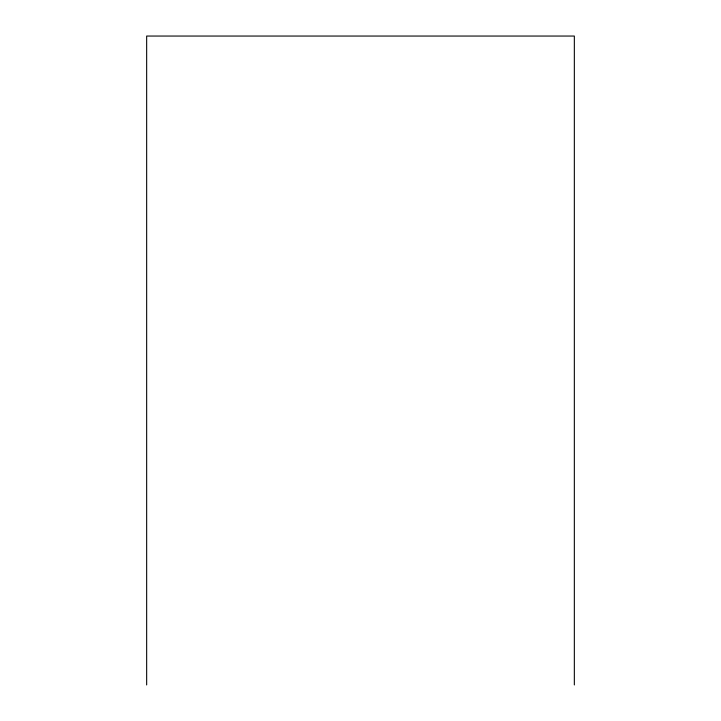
<?xml version="1.0" encoding="UTF-8"?>
<svg xmlns="http://www.w3.org/2000/svg" width="721" height="721" viewBox="0 0 721 721"><rect width="100%" height="100%" fill="white"/><g stroke="black" fill="none" stroke-linecap="round" stroke-linejoin="round"><path stroke-width="1.08" d="M574.34 684.95L574.34 36.05L146.66 36.05L146.66 684.95"/></g></svg>
